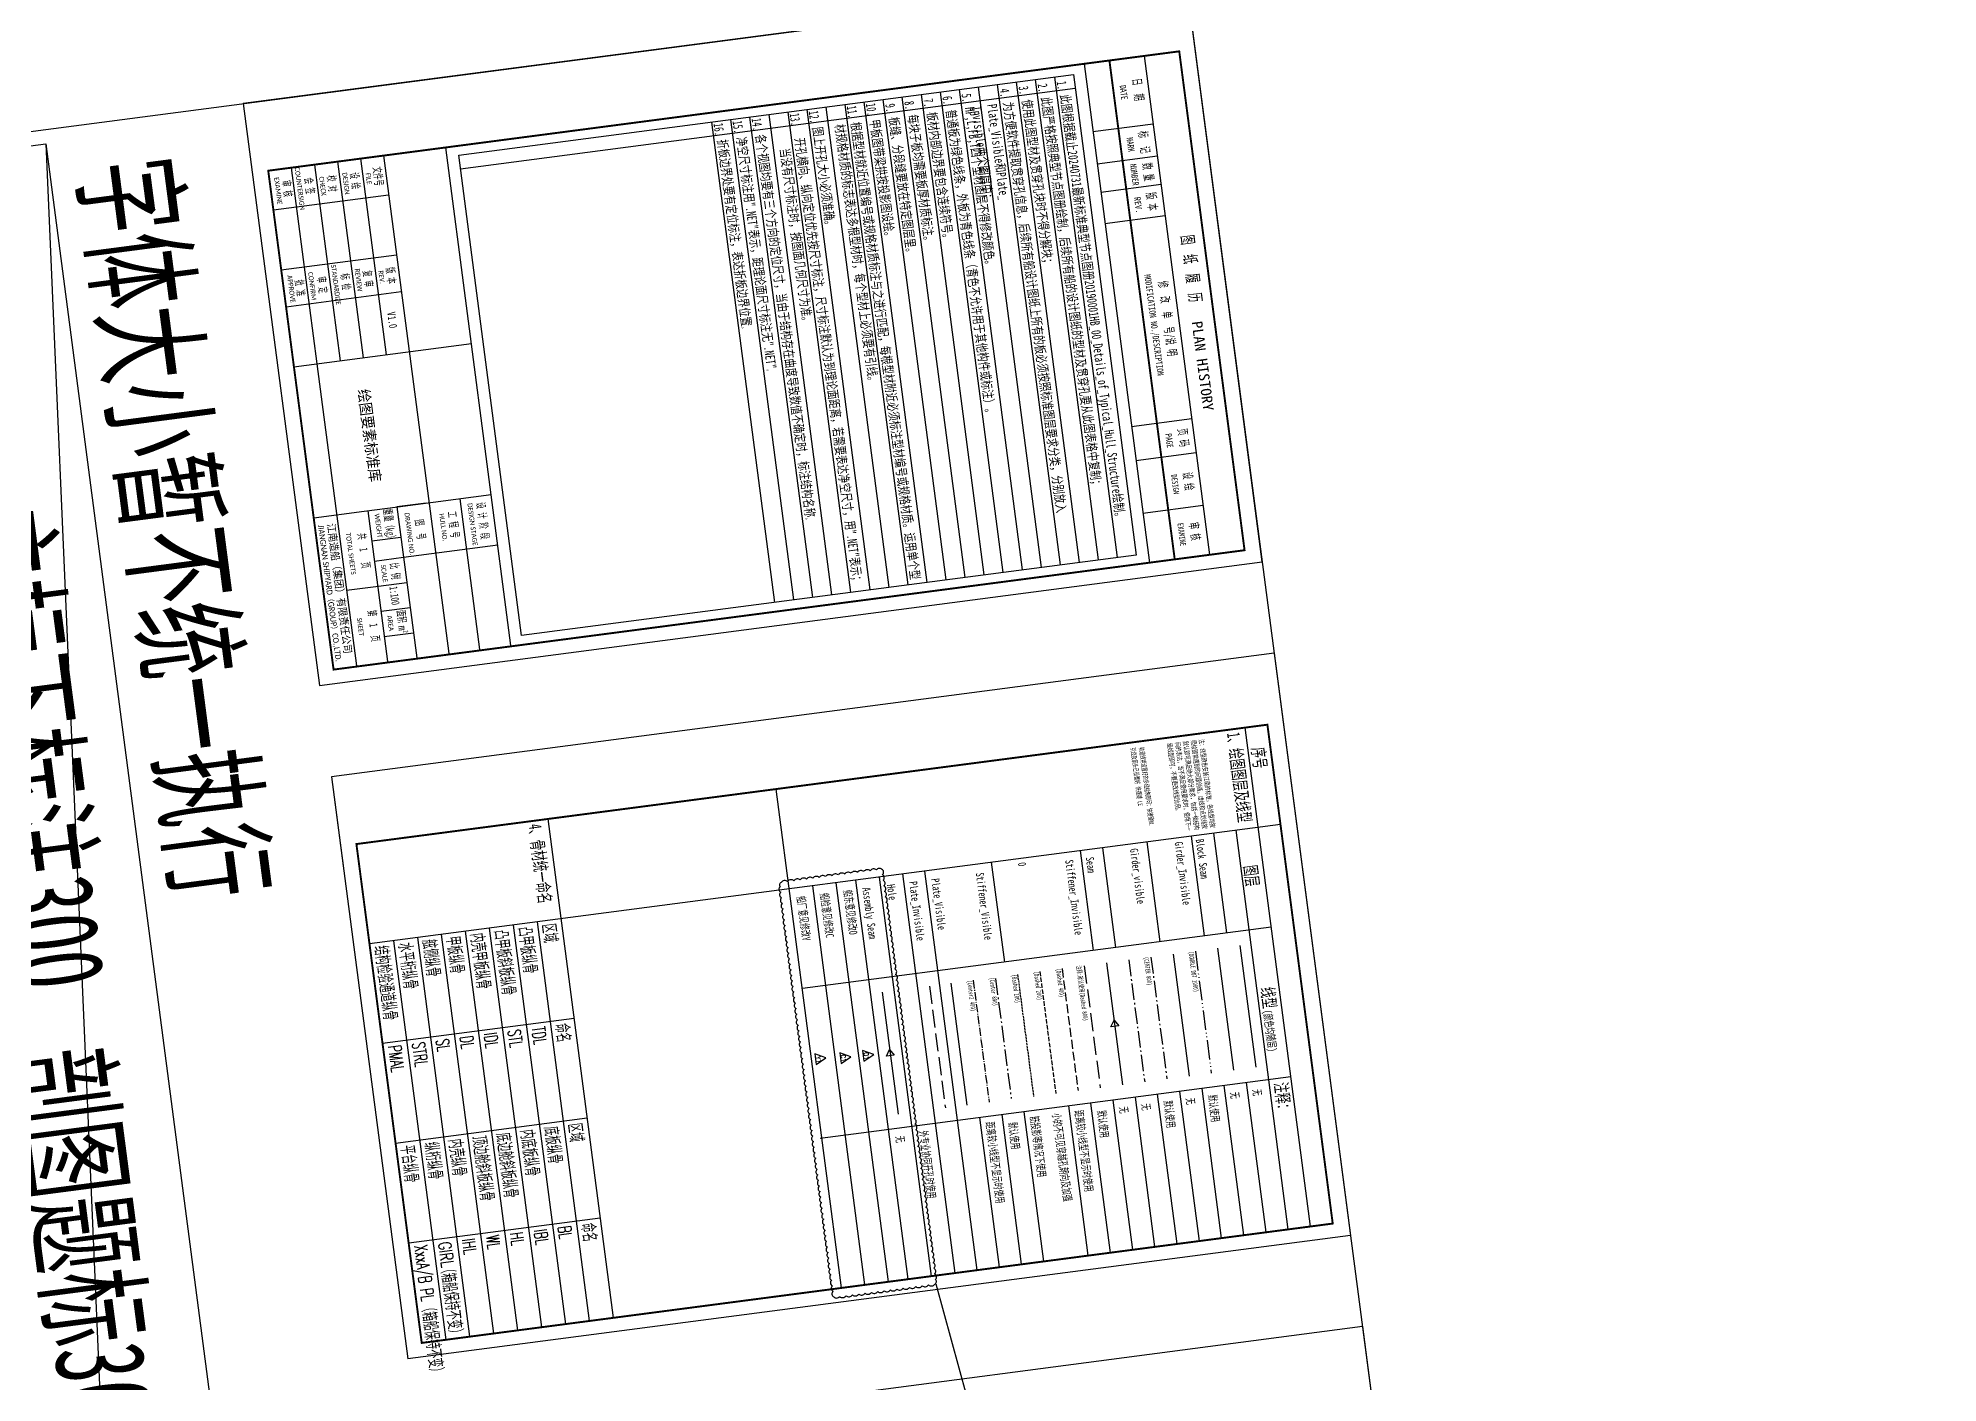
# Model space of a CAD drawing. Header units: millimetres. Extents: x -14906165 to 53546503, y 133836 to 58622790.
# Drawn here: x 39505551 to 43862033, y 45773195 to 48855954 of the extents above; entities that cross this region are included whole.
import ezdxf
from ezdxf.enums import TextEntityAlignment as Align

# ---------------------------------------------------------------- set-up
doc = ezdxf.new("R2010")
doc.units = ezdxf.units.MM
doc.header["$LTSCALE"] = 100
doc.header["$PDMODE"] = 98
doc.header["$PDSIZE"] = 20
for name, pattern in [('CENTER', [8, 5.5, -1, 0.5, -1]), ('CENTER2', [4, 2.75, -0.5, 0.25, -0.5]), ('DASHED', [8, 6, -2]), ('DASHED2', [4, 3, -1]), ('DASHED3', [2, 1.5, -0.5]), ('DASHED4', [1, 0.75, -0.25]), ('DOUBLEDOT', [10, 6.5, -1, 0.25, -1, 0.25, -1])]:
    doc.linetypes.add(name, pattern=pattern)
for name, color, linetype in [('Assembly Seam', 230, 'Continuous'), ('Block Seam', 6, 'Continuous'), ('Girder_Invisible', 3, 'DOUBLEDOT'), ('Girder_Visible', 3, 'CENTER'), ('Plate_Invisible', 3, 'DASHED'), ('Plate_Visible', 3, 'Continuous'), ('Seam', 40, 'Continuous'), ('Stiffener_Invisible', 2, 'DASHED'), ('Stiffener_Visible', 1, 'CENTER'), ('标准形式增加', 6, 'Continuous'), ('第一次送审后船检意见修改C1', 230, 'Continuous'), ('船东意见修改O', 5, 'Continuous'), ('船厂意见修改Y', 6, 'Continuous'), ('船检意见修改C', 230, 'Continuous')]:
    doc.layers.add(name, color=color, linetype=linetype)
doc.styles.add('ASHLEY', font='', dxfattribs={"width": 0.75})
doc.styles.add('JNRD_E1', font='romans.shx', dxfattribs={"width": 0.8})
doc.styles.get("Standard").update_dxf_attribs({"font": ''})
doc.styles.add('中文GB2312', font='', dxfattribs={"width": 0.7})
doc.styles.add('仿宋', font='', dxfattribs={"width": 0.75})
doc.styles.add('英文', font='calibri.ttf')
doc.styles.add('英文（单）', font='romans.shx', dxfattribs={"width": 0.7})
doc.styles.get('ASHLEY').set_extended_font_data('SimSun')
doc.styles.get('Standard').set_extended_font_data('SimSun')
doc.styles.get('中文GB2312').set_extended_font_data('FangSong_GB2312')
doc.styles.get('仿宋').set_extended_font_data('FangSong')

# ---------------------------------------------------------------- blocks, each defined once
blk = doc.blocks.new('首页标题栏')
for p, q in [((179.7, 55.91), (0, 55.91)), ((0, 0), (0, 55.91)), ((70.79, 0), (70.79, 55.91)), ((125.24, 26.48), (125.24, 55.91)), ((0, 36.3), (179.7, 36.3)), ((14.12, 0), (14.12, 36.3)), ((35.77, 0), (35.77, 36.3)), ((125.24, 35.39), (125.24, 26.23)), ((0, 29.04), (70.79, 29.04)), ((125.24, 15.85), (125.24, 26.48)), ((125.24, 26.23), (136.13, 26.23)), ((125.24, 26.23), (179.7, 26.23)), ((143.39, 17.06), (143.39, 26.23)), ((161.54, 17.06), (161.54, 26.23)), ((170.62, 17.06), (170.62, 26.23)), ((0, 21.78), (70.79, 21.78)), ((0, 14.52), (70.79, 14.52)), ((125.24, 17.06), (179.7, 17.06)), ((125.24, 0), (125.24, 15.85)), ((0, 7.26), (70.79, 7.26))]:
    blk.add_line(p, q)
at = {"color": 7}
for p, q in [((143.39, 26.23), (143.39, 55.91)), ((125.24, 46), (179.7, 46)), ((49.08, 0), (49.08, 36.3)), ((136.13, 17.06), (136.13, 26.23)), ((152.47, 17.33), (152.47, 26.23)), ((152.47, 7.26), (152.47, 17.33)), ((70.79, 7.26), (179.7, 7.26))]:
    blk.add_line(p, q, dxfattribs=at)
at = {"color": 7, "style": '仿宋', "width": 0.66}
for s, p in [('设 计 阶 段', (127.48, 51.03)), ('工 程 号', (129.34, 41.81)), ('文件号', (3.64, 32.53)), ('版 本', (39.85, 32.51)), ('图  号', (130.66, 31.3)), ('设 绘', (4.59, 25.27)), ('复 审', (39.97, 25.29)), ('重量（kg）', (125.42, 21.95)), ('比 例', (144.89, 21.78)), ('面积', (162, 21.97)), ('校 对', (4.51, 18)), ('标 检', (39.96, 18.2)), ('会 签', (4.28, 10.91)), ('审 定', (40.02, 10.87)), ('共      页', (132.88, 12.95)), ('第     页', (160.66, 12.95)), ('审 核', (4.24, 3.86)), ('批 准', (40.05, 3.83))]:
    blk.add_text(s, height=2.5, dxfattribs=at).set_placement(p)
at = {"style": '英文'}
for s, height, p in [('DESIGN STAGE', 1.5, (127.29, 48.19)), ('HULL NO.', 1.5, (129.64, 39.04)), ('FILE', 1.5, (5.41, 30.04)), ('REV.', 1.5, (40.64, 30.04)), ('DRAWING NO.', 1.5, (127.76, 28.31)), ('DESIGN', 1.5, (4.17, 22.82)), ('REVIEW', 1.5, (38.84, 22.79)), ('WEIGHT', 1.5, (126.72, 19)), ('SCALE', 1.5, (145.07, 18.86)), ('AREA', 1.5, (163.38, 18.76)), ('CHECK', 1.5, (4.56, 15.47)), ('COUNTERSIGN', 1.5, (0.1, 8.31)), ('CONFIRM', 1.5, (37.9, 8.19)), ('TOTAL SHEETS', 1.5, (132.15, 9.3)), ('SHEET', 1.5, (162.83, 9.3)), ('EXAMINE', 1.5, (2.69, 1.53)), ('APPROVE', 1.5, (38.03, 1.61)), ('JIANGNAN SHIPYARD（GROUP）CO.,LTD.', 1.797, (128.04, 1.01))]:
    blk.add_text(s, height=height, dxfattribs=at).set_placement(p)
at = {"color": 7, "width": 0.8}
blk.add_text('2', height=1.5, dxfattribs=at).set_placement((169.35, 23.2))
at = {"color": 7}
blk.add_text('m', height=2.5, dxfattribs=at).set_placement((167.59, 21.79))
at = {"style": '英文', "width": 0.9}
blk.add_text('STANDARDIZE', height=1.5, dxfattribs=at).set_placement((36.34, 15.59))
blk.add_text('江南造船（集团）有限责任公司', height=2.396).set_placement((128.05, 3.93))
at = {"color": 7, "style": '仿宋'}
for tag, height, p in [('设计阶段', 3.43, (160.47, 52.8)), ('设计阶段英文', 3.43, (160.47, 48.31)), ('工程号', 3.43, (160.75, 40.97)), ('图号', 3.5, (160.89, 31.1))]:
    blk.add_attdef(tag, text='', height=height, dxfattribs=at).set_placement(p, align=Align.MIDDLE_CENTER)
at = {"color": 0}
for tag, p, style in [('中文船名', (88.13, 47.63), '仿宋'), ('英文船名1', (88.12, 41.95), '英文'), ('英文船名2', (88.12, 37.02), '英文')]:
    blk.add_attdef(tag, p, '', height=3.5, dxfattribs=dict(at, style=style))
at = {"style": '仿宋'}
for tag, p in [('文件号', (24.52, 32.95)), ('版本', (59.79, 32.95)), ('设绘', (24.82, 26.42)), ('复审', (59.79, 26.42)), ('校对', (24.82, 19.16)), ('标检', (59.79, 19.16)), ('会签', (24.82, 11.9)), ('审定', (59.79, 11.9)), ('审核', (24.82, 4.59)), ('批准', (59.79, 4.63))]:
    blk.add_attdef(tag, text='', height=2.5, dxfattribs=at).set_placement(p, align=Align.MIDDLE_CENTER)
at = {"color": 2, "lineweight": 20, "style": '英文'}
for tag, p in [('英文图名1', (98.63, 30.18)), ('英文图名2', (98.63, 24.19))]:
    blk.add_attdef(tag, text='', height=3.5, dxfattribs=at).set_placement(p, align=Align.MIDDLE_CENTER)
for tag, p in [('设绘时间', (24.7, 23.68)), ('复审时间', (59.66, 23.68)), ('校对时间', (24.7, 16.42)), ('标检时间', (59.66, 16.42)), ('会签时间', (24.7, 9.16)), ('审定时间', (59.66, 9.16)), ('审核时间', (24.7, 1.9)), ('批准时间', (59.66, 1.9))]:
    blk.add_attdef(tag, text='', height=1.5).set_placement(p, align=Align.MIDDLE_CENTER)
at = {"color": 6, "lineweight": 20}
for tag, p in [('中文图名1', (98.64, 17.99)), ('中文图名2', (98.57, 12.51))]:
    blk.add_attdef(tag, text='', height=3.5, dxfattribs=at).set_placement(p, align=Align.MIDDLE_CENTER)
at = {"color": 7, "style": '仿宋', "width": 0.66}
for tag, p in [('重量', (136.77, 20.77)), ('比例', (154.59, 20.66)), ('面积', (171.78, 20.71))]:
    blk.add_attdef(tag, p, '', height=2.5, dxfattribs=at)
for tag, p in [('总页', (138.37, 14.2)), ('页码', (165.45, 14.2))]:
    blk.add_attdef(tag, text='', height=2.5, dxfattribs=at).set_placement(p, align=Align.MIDDLE_CENTER)
blk = doc.blocks.new('Z$W@#5D61755A')
at = {"layer": '船东意见修改O', "linetype": 'Continuous', "lineweight": -3}
for p, q in [((0, 0), (-190, -328)), ((190, -328), (0, 0)), ((-190, -328), (190, -328))]:
    blk.add_line(p, q, dxfattribs=at)
at = {"layer": '船东意见修改O', "style": 'JNRD_E1', "width": 0.8}
blk.add_text('O1', height=150, dxfattribs=at).set_placement((-111, -308))
blk = doc.blocks.new('Z$W@#47926877')
at = {"layer": '船厂意见修改Y', "linetype": 'Continuous', "lineweight": -3}
for p, q in [((0, 0), (-190, -328)), ((190, -328), (0, 0)), ((-190, -328), (190, -328))]:
    blk.add_line(p, q, dxfattribs=at)
at = {"layer": '船厂意见修改Y', "style": 'JNRD_E1', "width": 0.8}
blk.add_text('Y1', height=150, dxfattribs=at).set_placement((-88, -308))
blk = doc.blocks.new('Z$W@#4D4D5DA8')
at = {"layer": '第一次送审后船检意见修改C1', "linetype": 'Continuous', "lineweight": -3}
for p, q in [((0, 0), (-190, -328)), ((190, -328), (0, 0)), ((-190, -328), (190, -328))]:
    blk.add_line(p, q, dxfattribs=at)
at = {"layer": '第一次送审后船检意见修改C1', "style": 'JNRD_E1', "width": 0.8}
blk.add_text('C1', height=150, dxfattribs=at).set_placement((-110, -308))
blk = doc.blocks.new('绘图要素标准库V1.0 - 0416')
for p, q in [((-646796.9, 656002.9), (-625796.9, 656002.9)), ((-646796.9, 656002.9), (-646796.9, 626302.9)), ((-625796.9, 656002.9), (-625796.9, 626302.9)), ((-622501.9, 656002.9), (-601501.9, 656002.9)), ((-622501.9, 656002.9), (-622501.9, 626302.9)), ((-668591.9, 655502.9), (-650591.8, 655502.9)), ((-668591.9, 655502.9), (-662591.8, 655502.9)), ((-668591.9, 632802.9), (-668591.9, 655502.9)), ((-668591.9, 655502.9), (-650591.8, 655502.9)), ((-650591.8, 655502.9), (-650591.8, 650902.9)), ((-650591.8, 655502.9), (-650591.8, 632802.9)), ((-626296.9, 655502.9), (-644296.9, 655502.9)), ((-644296.9, 655502.9), (-644296.9, 626802.9)), ((-640696.9, 655502.9), (-640696.9, 626802.9)), ((-626296.9, 654802.9), (-644296.9, 654802.9)), ((-626296.9, 654802.9), (-644296.9, 654802.9)), ((-637096.9, 654802.9), (-637096.9, 640028.3)), ((-631696.9, 654802.9), (-631696.9, 641502.9)), ((-631696.9, 654102.9), (-640696.9, 654102.9)), ((-626296.9, 654102.9), (-631696.9, 654102.9)), ((-636596.9, 653752.9), (-632196.9, 653752.9)), ((-637096.9, 653402.9), (-640696.9, 653402.9)), ((-626296.9, 653402.9), (-631696.9, 653402.9)), ((-637096.9, 652702.9), (-640696.9, 652702.9)), ((-626296.9, 652702.9), (-631696.9, 652702.9)), ((-667758.4, 652130.4), (-667758.4, 632766)), ((-626296.9, 652002.9), (-631696.9, 652002.9)), ((-668258.4, 651530.4), (-650925.3, 651530.4)), ((-637096.9, 651302.9), (-640696.9, 651302.9)), ((-636596.9, 651652.9), (-632196.9, 651652.9)), ((-626296.9, 651302.9), (-631696.9, 651302.9)), ((-668258.4, 650930.4), (-650925.3, 650930.4)), ((-626296.9, 650602.9), (-631696.9, 650602.9)), ((-668258.4, 650330.4), (-650925.3, 650330.4)), ((-637096.9, 649902.9), (-640696.9, 649902.9)), ((-626296.9, 649902.9), (-631696.9, 649902.9)), ((-626296.9, 649902.9), (-631696.9, 649902.9)), ((-668258.4, 649730.4), (-650925.3, 649730.4)), ((-668258.4, 649130.4), (-650925.3, 649130.4)), ((-637096.9, 649202.9), (-640696.9, 649202.9)), ((-626296.9, 649202.9), (-631696.9, 649202.9)), ((-668258.4, 648530.4), (-650925.3, 648530.4)), ((-626296.9, 648502.9), (-631696.9, 648502.9)), ((-668258.4, 647930.4), (-650925.3, 647930.4)), ((-626296.9, 647802.9), (-631696.9, 647802.9)), ((-668258.4, 647330.4), (-650925.3, 647330.4)), ((-668258.4, 646730.4), (-650925.3, 646730.4)), ((-637096.9, 646402.9), (-640696.9, 646402.9)), ((-626296.9, 646402.9), (-631696.9, 646402.9)), ((-668258.4, 646130.4), (-650925.3, 646130.4)), ((-668258.4, 645530.4), (-650925.3, 645530.4)), ((-626296.9, 645702.9), (-631696.9, 645702.9)), ((-668258.4, 644930.4), (-650925.3, 644930.4)), ((-626296.9, 645002.9), (-631696.9, 645002.9)), ((-668258.4, 644330.4), (-650925.3, 644330.4)), ((-626296.9, 644302.9), (-640696.9, 644302.9)), ((-668258.4, 643730.4), (-650925.3, 643730.4)), ((-626296.9, 643602.9), (-640696.9, 643602.9)), ((-668258.4, 643130.4), (-650925.3, 643130.4)), ((-626296.9, 642865.6), (-640696.9, 642865.6)), ((-668258.4, 642530.4), (-650925.3, 642530.4)), ((-668258.4, 641930.4), (-650925.3, 641930.4)), ((-626296.9, 642128.3), (-640696.9, 642128.3)), ((-668258.4, 641330.4), (-650925.3, 641330.4)), ((-626296.9, 641502.9), (-640696.9, 641502.9)), ((-631696.9, 641502.9), (-631696.9, 639969.5)), ((-668258.4, 640730.4), (-650925.3, 640730.4)), ((-626296.9, 640765.6), (-640696.9, 640765.6)), ((-626296.9, 640028.3), (-644296.9, 640028.3)), ((-644296.9, 632836.1), (-626296.9, 632836.1)), ((-637096.9, 632836.1), (-637096.9, 626802.9)), ((-633496.9, 632836.1), (-633496.9, 626802.9)), ((-629896.9, 632836.1), (-629896.9, 626802.9)), ((-640696.9, 632082.1), (-626296.9, 632082.1)), ((-640696.9, 631328.1), (-626296.9, 631328.1)), ((-640696.9, 630574.1), (-626296.9, 630574.1)), ((-640696.9, 629820.1), (-626296.9, 629820.1)), ((-640696.9, 629066.1), (-626296.9, 629066.1)), ((-640696.9, 628312.1), (-626296.9, 628312.1)), ((-640696.9, 627558.1), (-626296.9, 627558.1)), ((-646796.9, 626302.9), (-625796.9, 626302.9)), ((-646796.9, 626302.9), (-643501.9, 626302.9)), ((-646796.9, 626302.9), (-643501.9, 626302.9)), ((-646796.9, 626302.9), (-643501.9, 626302.9)), ((-646796.9, 626302.9), (-643501.9, 626302.9)), ((-670584.8, 620021.3), (-582717.1, 613327.1))]:
    blk.add_line(p, q)
at = {"color": 7}
for p, q in [((-668591.9, 650902.9), (-668591.9, 655502.9)), ((-666146.6, 652502.9), (-666146.6, 654402.9)), ((-664975.3, 654402.9), (-664975.3, 652502.9)), ((-663966, 652502.9), (-663966, 654402.9)), ((-662832.7, 652502.9), (-662832.7, 654402.9)), ((-655504.2, 652502.9), (-655504.2, 654402.9)), ((-654279, 652502.9), (-654279, 654402.9)), ((-652382.4, 652502.9), (-652382.4, 654402.9))]:
    blk.add_line(p, q, dxfattribs=at)
at = {"linetype": 'Continuous'}
for p, q in [((-668591.9, 654402.9), (-650591.8, 654402.9)), ((-668591.9, 652502.9), (-650591.9, 652502.9))]:
    blk.add_line(p, q, dxfattribs=at)
at = {"color": 7, "ltscale": 10}
blk.add_lwpolyline([(-671091.9, 626302.9), (-650091.9, 626302.9), (-650091.9, 656002.9), (-671091.9, 656002.9)], close=True, dxfattribs=at)
at = {"const_width": 60}
for points in [[(-650591.9, 655502.9), (-668591.9, 655502.9), (-668591.9, 626802.9), (-650591.9, 626802.9)], [(-644296.9, 655502.9), (-626296.9, 655502.9), (-626296.9, 626802.9), (-644296.9, 626802.9)]]:
    blk.add_lwpolyline(points, close=True, dxfattribs=at)
at = {"linetype": 'Continuous', "const_width": 60}
blk.add_lwpolyline([(-668591.9, 653302.9), (-650591.8, 653302.9)], dxfattribs=at)
for points in [[(-668258.4, 652130.4), (-650925.3, 652130.4), (-650925.3, 632766), (-668258.4, 632766)], [(-670584.8, 620021.3), (-582717.1, 620021.3), (-582717.1, 613327.1), (-670584.8, 613327.1)]]:
    blk.add_lwpolyline(points, close=True)
blk.add_point((-644296.9, 655502.9))
at = {"layer": 'Assembly Seam'}
blk.add_line((-636596.9, 642481.9), (-632196.9, 642481.9), dxfattribs=at)
blk.add_lwpolyline([(-634526.6, 642481.9), (-634310.1, 642606.9), (-634310.1, 642356.9), (-634526.6, 642481.9)], dxfattribs=at)
at = {"layer": 'Block Seam'}
blk.add_line((-636596.9, 653052.9), (-632196.9, 653052.9), dxfattribs=at)
at = {"layer": 'Girder_Invisible'}
blk.add_line((-636596.9, 652352.9), (-632196.9, 652352.9), dxfattribs=at)
at = {"layer": 'Girder_Visible'}
for p, q in [((-636596.9, 650952.9), (-632196.9, 650952.9)), ((-636596.9, 650252.9), (-632196.9, 650252.9))]:
    blk.add_line(p, q, dxfattribs=at)
at = {"layer": 'Plate_Invisible'}
blk.add_line((-636596.9, 643974.6), (-632196.9, 643974.6), dxfattribs=at)
at = {"layer": 'Plate_Visible'}
blk.add_line((-636596.9, 644645.3), (-632196.9, 644645.3), dxfattribs=at)
at = {"layer": 'Seam'}
blk.add_line((-636596.9, 649552.9), (-632196.9, 649552.9), dxfattribs=at)
blk.add_lwpolyline([(-634526.6, 649552.9), (-634310.1, 649677.9), (-634310.1, 649427.9), (-634526.6, 649552.9)], dxfattribs=at)
at = {"layer": 'Stiffener_Invisible'}
blk.add_line((-636596.9, 648852.9), (-632196.9, 648852.9), dxfattribs=at)
at = {"layer": 'Stiffener_Invisible', "linetype": 'DASHED2'}
blk.add_line((-636596.9, 648152.9), (-632196.9, 648152.9), dxfattribs=at)
at = {"layer": 'Stiffener_Invisible', "linetype": 'DASHED3'}
blk.add_line((-636596.9, 647452.9), (-632196.9, 647452.9), dxfattribs=at)
at = {"layer": 'Stiffener_Invisible', "linetype": 'DASHED4'}
blk.add_line((-636596.9, 646752.9), (-632196.9, 646752.9), dxfattribs=at)
at = {"layer": 'Stiffener_Visible'}
blk.add_line((-636561.9, 646052.9), (-632231.9, 646052.9), dxfattribs=at)
at = {"layer": 'Stiffener_Visible', "linetype": 'CENTER2'}
blk.add_line((-636596.9, 645352.9), (-632196.9, 645352.9), dxfattribs=at)
at = {"layer": '标准形式增加'}
blk.add_line((-625997.6, 642969), (-491817.7, 659196.4), dxfattribs=at)
for p, direction in [((-506039.8, 656002.9), (1, 0)), ((-671091.9, 626302.9), (0, 1))]:
    blk.add_xline(p, direction, dxfattribs=at)
blk.add_lwpolyline([(-640963.6, 642969, -0.5), (-640763.6, 642969, -0.5), (-640563.6, 642969, -0.5), (-640363.6, 642969, -0.5), (-640163.6, 642969, -0.5), (-639963.6, 642969, -0.5), (-639763.6, 642969, -0.5), (-639563.6, 642969, -0.5), (-639363.6, 642969, -0.5), (-639163.6, 642969, -0.5), (-638963.6, 642969, -0.5), (-638763.6, 642969, -0.5), (-638563.6, 642969, -0.5), (-638363.6, 642969, -0.5), (-638163.6, 642969, -0.5), (-637963.6, 642969, -0.5), (-637763.6, 642969, -0.5), (-637563.6, 642969, -0.5), (-637363.6, 642969, -0.5), (-637163.6, 642969, -0.5), (-636963.6, 642969, -0.5), (-636763.6, 642969, -0.5), (-636563.6, 642969, -0.5), (-636363.6, 642969, -0.5), (-636163.6, 642969, -0.5), (-635963.6, 642969, -0.5), (-635763.6, 642969, -0.5), (-635563.6, 642969, -0.5), (-635363.6, 642969, -0.5), (-635163.6, 642969, -0.5), (-634963.6, 642969, -0.5), (-634763.6, 642969, -0.5), (-634563.6, 642969, -0.5), (-634363.6, 642969, -0.5), (-634163.6, 642969, -0.5), (-633963.6, 642969, -0.5), (-633763.6, 642969, -0.5), (-633563.6, 642969, -0.5), (-633363.6, 642969, -0.5), (-633163.6, 642969, -0.5), (-632963.6, 642969, -0.5), (-632763.6, 642969, -0.5), (-632563.6, 642969, -0.5), (-632363.6, 642969, -0.5), (-632163.6, 642969, -0.5), (-631963.6, 642969, -0.5), (-631763.6, 642969, -0.5), (-631563.6, 642969, -0.5), (-631363.6, 642969, -0.5), (-631163.6, 642969, -0.5), (-630963.6, 642969, -0.5), (-630763.6, 642969, -0.5), (-630563.6, 642969, -0.5), (-630363.6, 642969, -0.5), (-630163.6, 642969, -0.5), (-629963.6, 642969, -0.5), (-629763.6, 642969, -0.5), (-629563.6, 642969, -0.5), (-629363.6, 642969, -0.5), (-629163.6, 642969, -0.5), (-628963.6, 642969, -0.5), (-628763.6, 642969, -0.5), (-628563.6, 642969, -0.5), (-628363.6, 642969, -0.5), (-628163.6, 642969, -0.5), (-627963.6, 642969, -0.5), (-627763.6, 642969, -0.5), (-627563.6, 642969, -0.5), (-627363.6, 642969, -0.5), (-627163.6, 642969, -0.5), (-626963.6, 642969, -0.5), (-626763.6, 642969, -0.5), (-626563.6, 642969, -0.5), (-626363.6, 642969, -0.5), (-626163.6, 642969, -0.5), (-625997.6, 642935, -0.5), (-625997.6, 642735, -0.5), (-625997.6, 642535, -0.5), (-625997.6, 642335, -0.5), (-625997.6, 642135, -0.5), (-625997.6, 641935, -0.5), (-625997.6, 641735, -0.5), (-625997.6, 641535, -0.5), (-625997.6, 641335, -0.5), (-625997.6, 641135, -0.5), (-625997.6, 640935, -0.5), (-625997.6, 640735, -0.5), (-625997.6, 640535, -0.5), (-625997.6, 640335, -0.5), (-625997.6, 640135, -0.5), (-625997.6, 639935, -0.5), (-626015.9, 639753.4, -0.5), (-626215.9, 639753.4, -0.5), (-626415.9, 639753.4, -0.5), (-626615.9, 639753.4, -0.5), (-626815.9, 639753.4, -0.5), (-627015.9, 639753.4, -0.5), (-627215.9, 639753.4, -0.5), (-627415.9, 639753.4, -0.5), (-627615.9, 639753.4, -0.5), (-627815.9, 639753.4, -0.5), (-628015.9, 639753.4, -0.5), (-628215.9, 639753.4, -0.5), (-628415.9, 639753.4, -0.5), (-628615.9, 639753.4, -0.5), (-628815.9, 639753.4, -0.5), (-629015.9, 639753.4, -0.5), (-629215.9, 639753.4, -0.5), (-629415.9, 639753.4, -0.5), (-629615.9, 639753.4, -0.5), (-629815.9, 639753.4, -0.5), (-630015.9, 639753.4, -0.5), (-630215.9, 639753.4, -0.5), (-630415.9, 639753.4, -0.5), (-630615.9, 639753.4, -0.5), (-630815.9, 639753.4, -0.5), (-631015.9, 639753.4, -0.5), (-631215.9, 639753.4, -0.5), (-631415.9, 639753.4, -0.5), (-631615.9, 639753.4, -0.5), (-631815.9, 639753.4, -0.5), (-632015.9, 639753.4, -0.5), (-632215.9, 639753.4, -0.5), (-632415.9, 639753.4, -0.5), (-632615.9, 639753.4, -0.5), (-632815.9, 639753.4, -0.5), (-633015.9, 639753.4, -0.5), (-633215.9, 639753.4, -0.5), (-633415.9, 639753.4, -0.5), (-633615.9, 639753.4, -0.5), (-633815.9, 639753.4, -0.5), (-634015.9, 639753.4, -0.5), (-634215.9, 639753.4, -0.5), (-634415.9, 639753.4, -0.5), (-634615.9, 639753.4, -0.5), (-634815.9, 639753.4, -0.5), (-635015.9, 639753.4, -0.5), (-635215.9, 639753.4, -0.5), (-635415.9, 639753.4, -0.5), (-635615.9, 639753.4, -0.5), (-635815.9, 639753.4, -0.5), (-636015.9, 639753.4, -0.5), (-636215.9, 639753.4, -0.5), (-636415.9, 639753.4, -0.5), (-636615.9, 639753.4, -0.5), (-636815.9, 639753.4, -0.5), (-637015.9, 639753.4, -0.5), (-637215.9, 639753.4, -0.5), (-637415.9, 639753.4, -0.5), (-637615.9, 639753.4, -0.5), (-637815.9, 639753.4, -0.5), (-638015.9, 639753.4, -0.5), (-638215.9, 639753.4, -0.5), (-638415.9, 639753.4, -0.5), (-638615.9, 639753.4, -0.5), (-638815.9, 639753.4, -0.5), (-639015.9, 639753.4, -0.5), (-639215.9, 639753.4, -0.5), (-639415.9, 639753.4, -0.5), (-639615.9, 639753.4, -0.5), (-639815.9, 639753.4, -0.5), (-640015.9, 639753.4, -0.5), (-640215.9, 639753.4, -0.5), (-640415.9, 639753.4, -0.5), (-640615.9, 639753.4, -0.5), (-640815.9, 639753.4, -0.5), (-640963.6, 639805.6, -0.5), (-640963.6, 640005.6, -0.5), (-640963.6, 640205.6, -0.5), (-640963.6, 640405.6, -0.5), (-640963.6, 640605.6, -0.5), (-640963.6, 640805.6, -0.5), (-640963.6, 641005.6, -0.5), (-640963.6, 641205.6, -0.5), (-640963.6, 641405.6, -0.5), (-640963.6, 641605.6, -0.5), (-640963.6, 641805.6, -0.5), (-640963.6, 642005.6, -0.5), (-640963.6, 642205.6, -0.5), (-640963.6, 642405.6, -0.5), (-640963.6, 642605.6, -0.5), (-640963.6, 642805.6, -0.5)], format="xyb", close=True, dxfattribs=at)
ref = blk.add_blockref('首页标题栏', (-668591.9, 626802.9), dxfattribs=dict(xscale=100, yscale=100, zscale=100))
ref.add_attrib('总页', '1', dxfattribs={"layer": '', "color": 7, "height": 250, "style": '仿宋', "width": 0.66}).set_placement((-654711.4, 628223.2), align=Align.MIDDLE_CENTER)
ref.add_attrib('页码', '1', dxfattribs={"layer": '', "color": 7, "height": 250, "style": '仿宋', "width": 0.66}).set_placement((-651980.1, 628223.2), align=Align.MIDDLE_CENTER)
ref.add_attrib('比例', '1:100', (-653271.4, 628866.8), dxfattribs={"layer": '', "color": 7, "height": 250, "style": '仿宋', "width": 0.66})
ref.add_attrib('中文图名1', '绘图要素标准库', dxfattribs={"layer": '', "lineweight": 20, "height": 350}).set_placement((-658727.9, 628867.5), align=Align.MIDDLE_CENTER)
at = {"layer": '船东意见修改O'}
blk.add_blockref('Z$W@#5D61755A', (-634430.6, 641970.8), dxfattribs=at)
at = {"layer": '船厂意见修改Y'}
blk.add_blockref('Z$W@#47926877', (-634530.9, 640473), dxfattribs=at)
at = {"layer": '船检意见修改C'}
blk.add_blockref('Z$W@#4D4D5DA8', (-634455.1, 641252.2), dxfattribs=at)
at = {"color": 7, "style": 'ASHLEY', "width": 0.66}
blk.add_text('图  纸  履  历', height=385, dxfattribs=at).set_placement((-662039.2, 654810.7))
for s, height, style, width, p in [('序号', 400, '中文GB2312', 0.7, (-643538.5, 654916.3)), ('1、绘图图层及线型', 400, '中文GB2312', 0.7, (-644180.9, 654216.3)), ('线型', 400, '中文GB2312', 0.7, (-634990.8, 654234.5)), ('注释：', 400, '中文GB2312', 0.7, (-631547.6, 654265.7)), ('图层', 400, '中文GB2312', 0.7, (-639393.5, 654198.9)), ('(颜色均随层)', 250, '中文GB2312', 0.7, (-634179.7, 654216.3)), ('无', 250, '中文GB2312', 0.7, (-631423.2, 653565.7)), ('Block Seam', 250, '中文GB2312', 0.7, (-640557, 652815.6)), ('无', 250, '中文GB2312', 0.7, (-631423.2, 652865.7)), ('Girder_Invisible', 250, '中文GB2312', 0.7, (-640561.1, 652152.9)), ('(DOUBLE DOT 1000)', 150, '中文GB2312', 0.7, (-636604, 652140.3)), ('默认使用', 250, '中文GB2312', 0.7, (-631423.2, 652165.7)), ('1.', 300, '中文GB2312', 0.7, (-668083.3, 651583.4)), ('无', 250, '中文GB2312', 0.7, (-631423.2, 651465.7)), ('2.', 300, '中文GB2312', 0.7, (-668083.3, 650983.4)), ('引线及箭头已设置好 快捷键 LE', 150, '中文GB2312', 0.7, (-644115, 651168.8)), ('轨道线用设置好的多线绘制即可：快捷键ML ', 150, '中文GB2312', 0.7, (-644087, 651438)), ('3.', 300, '中文GB2312', 0.7, (-668083.3, 650383.4)), ('Girder_visible', 250, '中文GB2312', 0.7, (-640527, 650741)), ('(CENTER 800)', 150, '中文GB2312', 0.7, (-636621.9, 650729.6)), ('默认使用', 250, '中文GB2312', 0.7, (-631423.2, 650765.7)), ('4.', 300, '中文GB2312', 0.7, (-668083.3, 649783.4)), ('无', 250, '中文GB2312', 0.7, (-631423.2, 650065.7)), ('Seam', 250, '中文GB2312', 0.7, (-640431, 649338.1)), ('无', 250, '中文GB2312', 0.7, (-631423.2, 649365.7)), ('5.', 300, '中文GB2312', 0.7, (-668083.3, 648583.4)), ('Stiffener_Invisible', 250, '中文GB2312', 0.7, (-640426.5, 648688.8)), ('注释:默认使用(Dashed 800)', 150, '中文GB2312', 0.7, (-636632.2, 648603)), ('默认使用', 250, '中文GB2312', 0.7, (-631382.6, 648665.7)), ('6.', 300, '中文GB2312', 0.7, (-668083.3, 647983.4)), ('(Dashed 400)', 150, '中文GB2312', 0.7, (-636615.1, 647965.1)), ('距离较小线型不显示时使用', 250, '中文GB2312', 0.7, (-631500.6, 647965.7)), ('7.', 300, '中文GB2312', 0.7, (-668083.3, 647383.4)), ('小的不可见穿越孔朝向及加强', 250, '中文GB2312', 0.7, (-631500.6, 647265.7)), ('8.', 300, '中文GB2312', 0.7, (-668083.3, 646783.4)), ('0', 250, '中文GB2312', 0.7, (-640557, 647215.6)), ('(Dashed 200)', 150, '中文GB2312', 0.7, (-636615.1, 647265.1)), ('9.', 300, '中文GB2312', 0.7, (-668083.3, 646183.4)), ('(Dashed 100)', 150, '中文GB2312', 0.7, (-636615.1, 646565.1)), ('筋投影等情况下使用', 250, '中文GB2312', 0.7, (-631500.6, 646565.7)), ('10.', 300, '中文GB2312', 0.7, (-668189.4, 645583.4)), ('Stiffener_Visible', 250, '中文GB2312', 0.7, (-640387.3, 645868.4)), ('(Center 800)', 150, '中文GB2312', 0.7, (-636615.1, 645865.1)), ('默认使用', 250, '中文GB2312', 0.7, (-631382.6, 645865.7)), ('11.', 300, '中文GB2312', 0.7, (-668189.4, 644983.4)), ('(Center2 400)', 150, '中文GB2312', 0.7, (-636615.1, 645165.1)), ('距离较小线型不显示时使用', 250, '中文GB2312', 0.7, (-631500.6, 645165.7)), ('Plate_Visible', 250, '中文GB2312', 0.7, (-640387.3, 644468.4)), ('12.', 300, '中文GB2312', 0.7, (-668189.4, 643783.4)), ('Plate_Invisible', 250, '中文GB2312', 0.7, (-640387.3, 643768.4)), ('13.', 300, '中文GB2312', 0.7, (-668189.4, 643183.4)), ('Hole', 250, '中文GB2312', 0.7, (-640387.3, 643068.4)), ('外专业协同开孔时使用', 250, '中文GB2312', 0.7, (-631500.6, 643065.7)), ('14.', 300, '中文GB2312', 0.7, (-668189.4, 641983.4)), ('Assembly Seam', 250, '中文GB2312', 0.7, (-640387.3, 642293.8)), ('无', 250, '中文GB2312', 0.7, (-631423.2, 642318)), ('15.', 300, '中文GB2312', 0.7, (-668189.4, 641383.4)), ('船东意见修改O', 250, '中文GB2312', 0.7, (-640387.3, 641705.7)), ('16.', 300, '中文GB2312', 0.7, (-668189.4, 640783.4)), ('船检意见修改C', 250, '中文GB2312', 0.7, (-640387.3, 640968.4)), ('船厂意见修改Y', 250, '中文GB2312', 0.7, (-640387.3, 640231.1)), ('区域', 400, '中文GB2312', 0.6, (-640579.8, 632242.9)), ('命名', 400, '中文GB2312', 0.6, (-636979.8, 632242.9)), ('区域', 400, '中文GB2312', 0.6, (-633379.8, 632242.9)), ('命名', 400, '中文GB2312', 0.6, (-629779.8, 632242.9)), ('4、骨材统一命名', 400, '中文GB2312', 0.7, (-644180.9, 632212.4)), ('凸甲板纵骨', 400, '中文GB2312', 0.6, (-640579.8, 631488.9)), ('TDL', 400, '英文（单）', 0.7, (-636979.8, 631488.9)), ('底板纵骨', 400, '中文GB2312', 0.6, (-633379.8, 631488.9)), ('BL', 400, '英文（单）', 0.7, (-629779.8, 631488.9)), ('凸甲板斜板纵骨', 400, '中文GB2312', 0.6, (-640579.8, 630734.9)), ('STL', 400, '英文（单）', 0.7, (-636979.8, 630734.9)), ('内底板纵骨', 400, '中文GB2312', 0.6, (-633379.8, 630734.9)), ('IBL', 400, '英文（单）', 0.7, (-629779.8, 630734.9)), ('内壳甲板纵骨', 400, '中文GB2312', 0.6, (-640579.8, 629980.9)), ('IDL', 400, '英文（单）', 0.7, (-636979.8, 629980.9)), ('底边舱斜板纵骨', 400, '中文GB2312', 0.6, (-633379.8, 629980.3)), ('HL', 400, '英文（单）', 0.7, (-629779.8, 629980.9)), ('甲板纵骨', 400, '中文GB2312', 0.6, (-640579.8, 629226.9)), ('DL', 400, '英文（单）', 0.7, (-636979.8, 629226.9)), ('顶边舱斜板纵骨', 400, '中文GB2312', 0.6, (-633379.8, 629226.9)), ('WL', 400, '英文（单）', 0.7, (-629779.8, 629226.9)), ('舷侧纵骨', 400, '中文GB2312', 0.6, (-640579.8, 628472.9)), ('SL', 400, '英文（单）', 0.7, (-636979.8, 628472.9)), ('内壳纵骨', 400, '中文GB2312', 0.6, (-633379.8, 628472.9)), ('IHL', 400, '英文（单）', 0.7, (-629779.8, 628472.9)), ('水平桁纵骨', 400, '中文GB2312', 0.6, (-640579.8, 627718.9)), ('STRL', 400, '英文（单）', 0.7, (-636979.8, 627718.9)), ('纵桁纵骨', 400, '中文GB2312', 0.6, (-633379.8, 627718.9)), ('GIRL', 400, 'JNRD_E1', 0.8, (-629779.8, 627718.9)), ('（箱船保持不变）', 400, '中文GB2312', 0.6, (-628988.4, 627715.2)), ('结构检验通道纵骨', 400, '中文GB2312', 0.6, (-640579.8, 626963.7)), ('PMAL', 400, '英文（单）', 0.7, (-636979.8, 626963.7)), ('平台纵骨', 400, '中文GB2312', 0.6, (-633379.8, 626963.7)), ('XxxA/B PL', 400, '英文（单）', 0.7, (-629779.8, 626963.7)), ('（箱船保持不变）', 400, '中文GB2312', 0.6, (-627708, 626963.7)), ('字体大小暂不统一执行', 2793.11, '中文GB2312', 0.7, (-669668.3, 621044.2)), ('主标下标注300 ', 2793.11, '中文GB2312', 0.7, (-657893.6, 615701.2)), ('剖图题标300  ', 2793.11, '中文GB2312', 0.7, (-638423.3, 615399.4))]:
    blk.add_text(s, height=height, dxfattribs=dict(style=style, width=width)).set_placement(p)
at = {"width": 1.2}
blk.add_text('PLAN HISTORY', height=330, dxfattribs=at).set_placement((-658939.9, 654791.2))
at = {"color": 7, "lineweight": 0, "style": 'ASHLEY', "width": 0.66}
for s, p in [('日  期', (-667830.7, 653934.6)), ('标  记', (-665937.3, 653910.6)), ('数 量', (-664792.6, 653910.7)), ('版 本', (-663725.7, 653910.7)), ('修  改  单  号/说 明', (-660527.5, 653920.3)), ('页 码', (-655201.9, 653925.7)), ('设 绘', (-653629.3, 653908.6)), ('审 核', (-651822.6, 653900.3))]:
    blk.add_text(s, height=275, dxfattribs=at).set_placement(p)
at = {"lineweight": 0, "width": 0.8}
for s, height, p in [('DATE', 200, (-667655.1, 653516.6)), ('MARK', 200, (-665769.8, 653516.6)), ('NUMBER', 200, (-664817.1, 653516.6)), ('MODIFICATION NO./DESCRIPTION', 200.002, (-660831.2, 653516.6)), ('PAGE', 200, (-655090.4, 653516.6)), ('DESIGN', 181.82, (-653610, 653532.2)), ('EXAMINE', 181.82, (-651857.4, 653532.2))]:
    blk.add_text(s, height=height, dxfattribs=at).set_placement(p)
at = {"lineweight": 0}
blk.add_text('REV.', height=198, dxfattribs=at).set_placement((-663624.1, 653511.1))
at = {"color": 7, "lineweight": 0, "style": 'ASHLEY', "width": 0.75}
blk.add_text('V1.0', height=250, dxfattribs=at).set_placement((-662720.4, 629914.5), align=Align.CENTER)
at = {"attachment_point": 1, "style": '中文GB2312'}
for s, insert, char_height, width in [('{\\fSimSun|b0|i0|c134|p2;注：线型颜色安装江南的标准。各线型均按照绘图常遇到的问题创造。虚线和点划线按默认即可满足绝大部分需求，包括一档结构间的表达，当不满足使用要求时，使用下一级线型即可，不要更改线型比例。}', (-644094.5, 653470.2), 150, 3305.287), ('{\\fSimSun|b0|i0|c134|p2;此图根据截止20240731最新标准典型节点图册20190001HB_00_Details_of_Typical_Hull_Structure绘制。}', (-667591.1, 651940), 300, 16666.76), ('\\fSimSun|b0|i0|c134|p2;此图严格按照典型节点图册绘制，后续所有船的设计图纸的型材及贯穿孔要从此图表格中复制；', (-667591.1, 651340), 300, 16666.76), ('\\fSimSun|b0|i0|c134|p2;使用此图型材及贯穿孔块时不得分解块；', (-667591.1, 650740), 300, 16666.76), ('\\fSimSun|b0|i0|c134|p2;为方便软件提取贯穿孔信息，后续所有船设计图纸上所有的板必须按照标准图层要求分类，分别放入Plate_Visible和Plate_\\PInvisible两个图层中；', (-667591.1, 650140), 300, 16666.76), ('{\\fSimSun|b0|i0|c134|p2;HP,L,FB,T四个型材图层不得修改颜色。}', (-667591.1, 648940), 300, 16666.76), ('{\\fSimSun|b0|i0|c134|p2;普通板为绿色线条，外板为青色线条（青色不允许用于其他构件或标注）。}', (-667591.1, 648340), 300, 16666.76), ('{\\fSimSun|b0|i0|c134|p2;板材内部边界要包含连续符号。}', (-667591.1, 647740), 300, 16666.76), ('{\\fSimSun|b0|i0|c134|p2;每块子板均需要板厚材质标注。}', (-667591.1, 647140), 300, 16666.76), ('{\\fSimSun|b0|i0|c134|p2;板缝、分段缝要放在特定图层里。}', (-667591.1, 646540), 300, 16666.76), ('{\\fSimSun|b0|i0|c134|p2;甲板图带梁拱按投影图设绘。}', (-667591.1, 645940), 300, 16666.76), ('{\\fSimSun|b0|i0|c134|p2;根据型材就近位置编号或规格材质标注与之进行匹配，每根型材附近必须标注型材编号或规格材质。运用单个型材规格材质的标志表达多根型材时，每个型材上必须要有引线。}', (-667591.1, 645340), 300, 16666.76), ('{\\fSimSun|b0|i0|c134|p2;图上开孔大小必须准确。}', (-667591.1, 644140), 300, 16666.76), ('\\pi-262.5,l525;{\\fSimSun|b0|i0|c134|p2;开孔横向、纵向定位优先按尺寸标注，尺寸标注默认为到理论面距离，若需要表达净空尺寸，用".NET"表示；当没有尺寸标注时，按图面几何尺寸为准。}', (-667591.1, 643540), 300, 16666.76), ('\\pi-262.5,l262.5;{\\fSimSun|b0|i0|c134|p2;各个视图均要有三个方向的定位尺寸，当由于结构存在曲度导致数值不确定时，标注结构名称\\H0.5x;。}', (-667591.1, 642340), 300, 16666.76), ('\\pi-262.5,l262.5;{\\fSimSun|b0|i0|c134|p2;净空尺寸标注用".NET"表示，距理论面尺寸标注无".NET"\\H0.5x;。}', (-667591.1, 641740), 300, 16666.76), ('\\pi-262.5,l262.5;{\\fSimSun|b0|i0|c134|p2;折板边界处要有定位标注，表达折板边界位置\\H0.5x;。}', (-667591.1, 641140), 300, 16666.76)]:
    blk.add_mtext(s, dxfattribs=dict(at, insert=insert, char_height=char_height, width=width))

msp = doc.modelspace()

# ---------------------------------------------------------------- block references
at = {"lineweight": 5, "xscale": 64.06802830554443, "yscale": 73.4024339265743, "zscale": 64.06802830554443, "rotation": 277.4624694947158}
msp.add_blockref('绘图要素标准库V1.0 - 0416', (-22373, 103764), dxfattribs=at)

doc.saveas('drawing.dxf')
